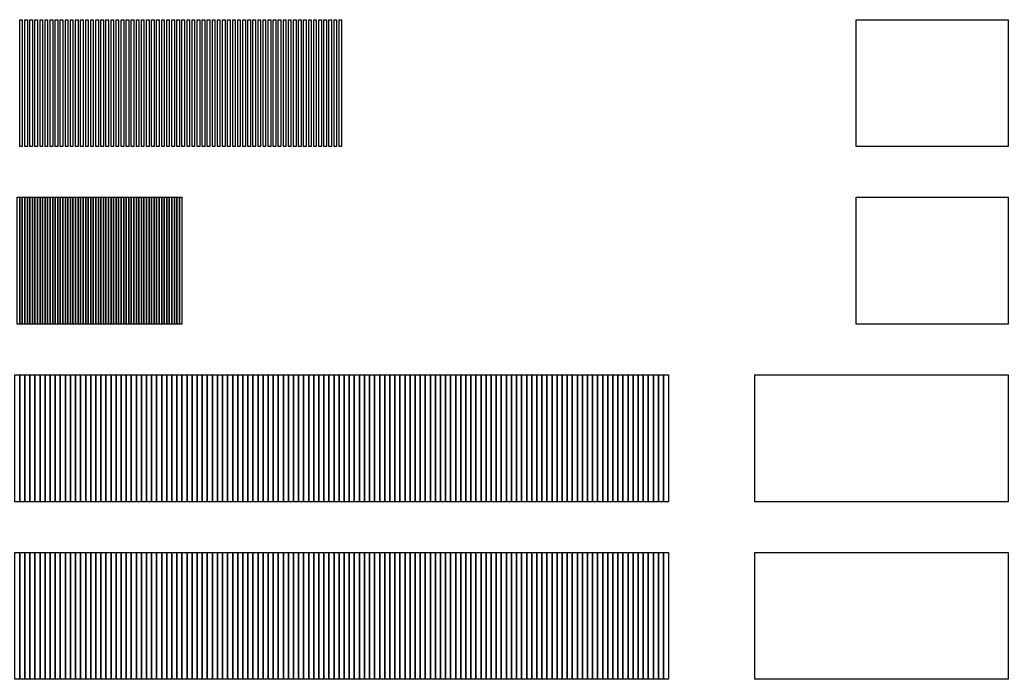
# Model space of a CAD drawing. Extents: x 0 to 780, y -350 to 670.
# Drawn here: x 390 to 780, y 120 to 380 of the extents above; entities that cross this region are included whole.
import ezdxf

# ---------------------------------------------------------------- set-up
doc = ezdxf.new("R2010")
doc.units = 0
for name, color, linetype in [('layer000', 1, 'CONTINUOUS'), ('layer001', 2, 'CONTINUOUS'), ('layer002', 3, 'CONTINUOUS'), ('layer003', 4, 'CONTINUOUS'), ('layer004', 5, 'CONTINUOUS'), ('layer005', 6, 'CONTINUOUS'), ('layer006', 7, 'CONTINUOUS'), ('layer007', 8, 'CONTINUOUS'), ('layer008', 9, 'CONTINUOUS'), ('layer009', 10, 'CONTINUOUS'), ('layer010', 11, 'CONTINUOUS'), ('layer011', 12, 'CONTINUOUS'), ('layer012', 13, 'CONTINUOUS'), ('layer013', 14, 'CONTINUOUS'), ('layer014', 15, 'CONTINUOUS'), ('layer015', 16, 'CONTINUOUS'), ('layer016', 17, 'CONTINUOUS'), ('layer017', 18, 'CONTINUOUS'), ('layer018', 19, 'CONTINUOUS'), ('layer019', 20, 'CONTINUOUS'), ('layer020', 21, 'CONTINUOUS'), ('layer021', 22, 'CONTINUOUS'), ('layer022', 23, 'CONTINUOUS'), ('layer023', 24, 'CONTINUOUS'), ('layer024', 25, 'CONTINUOUS'), ('layer025', 26, 'CONTINUOUS'), ('layer026', 27, 'CONTINUOUS'), ('layer027', 28, 'CONTINUOUS'), ('layer028', 29, 'CONTINUOUS'), ('layer029', 30, 'CONTINUOUS'), ('layer030', 31, 'CONTINUOUS'), ('layer031', 32, 'CONTINUOUS'), ('layer032', 33, 'CONTINUOUS'), ('layer033', 34, 'CONTINUOUS'), ('layer034', 35, 'CONTINUOUS'), ('layer035', 36, 'CONTINUOUS'), ('layer036', 37, 'CONTINUOUS'), ('layer037', 38, 'CONTINUOUS'), ('layer038', 39, 'CONTINUOUS'), ('layer039', 40, 'CONTINUOUS'), ('layer040', 41, 'CONTINUOUS'), ('layer041', 42, 'CONTINUOUS'), ('layer042', 43, 'CONTINUOUS'), ('layer043', 44, 'CONTINUOUS'), ('layer044', 45, 'CONTINUOUS'), ('layer045', 46, 'CONTINUOUS'), ('layer046', 47, 'CONTINUOUS'), ('layer047', 48, 'CONTINUOUS'), ('layer048', 49, 'CONTINUOUS'), ('layer049', 50, 'CONTINUOUS'), ('layer050', 51, 'CONTINUOUS'), ('layer051', 52, 'CONTINUOUS'), ('layer052', 53, 'CONTINUOUS'), ('layer053', 54, 'CONTINUOUS'), ('layer054', 55, 'CONTINUOUS'), ('layer055', 56, 'CONTINUOUS'), ('layer056', 57, 'CONTINUOUS'), ('layer057', 58, 'CONTINUOUS'), ('layer058', 59, 'CONTINUOUS'), ('layer059', 60, 'CONTINUOUS'), ('layer060', 61, 'CONTINUOUS'), ('layer061', 62, 'CONTINUOUS'), ('layer062', 63, 'CONTINUOUS'), ('layer063', 64, 'CONTINUOUS'), ('layer064', 65, 'CONTINUOUS'), ('layer065', 66, 'CONTINUOUS'), ('layer066', 67, 'CONTINUOUS'), ('layer067', 68, 'CONTINUOUS'), ('layer068', 69, 'CONTINUOUS'), ('layer069', 70, 'CONTINUOUS'), ('layer070', 71, 'CONTINUOUS'), ('layer071', 72, 'CONTINUOUS'), ('layer072', 73, 'CONTINUOUS'), ('layer073', 74, 'CONTINUOUS'), ('layer074', 75, 'CONTINUOUS'), ('layer075', 76, 'CONTINUOUS'), ('layer076', 77, 'CONTINUOUS'), ('layer077', 78, 'CONTINUOUS'), ('layer078', 79, 'CONTINUOUS'), ('layer079', 80, 'CONTINUOUS'), ('layer080', 81, 'CONTINUOUS'), ('layer081', 82, 'CONTINUOUS'), ('layer082', 83, 'CONTINUOUS'), ('layer083', 84, 'CONTINUOUS'), ('layer084', 85, 'CONTINUOUS'), ('layer085', 86, 'CONTINUOUS'), ('layer086', 87, 'CONTINUOUS'), ('layer087', 88, 'CONTINUOUS'), ('layer088', 89, 'CONTINUOUS'), ('layer089', 90, 'CONTINUOUS'), ('layer090', 91, 'CONTINUOUS'), ('layer091', 92, 'CONTINUOUS'), ('layer092', 93, 'CONTINUOUS'), ('layer093', 94, 'CONTINUOUS'), ('layer094', 95, 'CONTINUOUS'), ('layer095', 96, 'CONTINUOUS'), ('layer096', 97, 'CONTINUOUS'), ('layer097', 98, 'CONTINUOUS'), ('layer098', 99, 'CONTINUOUS'), ('layer099', 100, 'CONTINUOUS'), ('layer100', 101, 'CONTINUOUS'), ('layer101', 102, 'CONTINUOUS'), ('layer102', 103, 'CONTINUOUS'), ('layer103', 104, 'CONTINUOUS'), ('layer104', 105, 'CONTINUOUS'), ('layer105', 106, 'CONTINUOUS'), ('layer106', 107, 'CONTINUOUS'), ('layer107', 108, 'CONTINUOUS'), ('layer108', 109, 'CONTINUOUS'), ('layer109', 110, 'CONTINUOUS'), ('layer110', 111, 'CONTINUOUS'), ('layer111', 112, 'CONTINUOUS'), ('layer112', 113, 'CONTINUOUS'), ('layer113', 114, 'CONTINUOUS'), ('layer114', 115, 'CONTINUOUS'), ('layer115', 116, 'CONTINUOUS'), ('layer116', 117, 'CONTINUOUS'), ('layer117', 118, 'CONTINUOUS'), ('layer118', 119, 'CONTINUOUS'), ('layer119', 120, 'CONTINUOUS'), ('layer120', 121, 'CONTINUOUS'), ('layer121', 122, 'CONTINUOUS'), ('layer122', 123, 'CONTINUOUS'), ('layer123', 124, 'CONTINUOUS'), ('layer124', 125, 'CONTINUOUS'), ('layer125', 126, 'CONTINUOUS'), ('layer126', 127, 'CONTINUOUS'), ('layer127', 128, 'CONTINUOUS')]:
    doc.layers.add(name, color=color, linetype=linetype)

# ---------------------------------------------------------------- blocks, each defined once
blk = doc.blocks.new('gs_triangle]')
at = {"layer": 'layer000'}
for points in [[(388, 190), (388, 240), (390, 240), (390, 190)], [(390, 190), (390, 240), (392, 240), (392, 190)], [(644, 120), (644, 170), (646, 170), (646, 120)]]:
    blk.add_lwpolyline(points, close=True, dxfattribs=at)
at = {"layer": 'layer001'}
for points in [[(392, 190), (392, 240), (394, 240), (394, 190)], [(642, 120), (642, 170), (644, 170), (644, 120)]]:
    blk.add_lwpolyline(points, close=True, dxfattribs=at)
at = {"layer": 'layer002'}
for points in [[(394, 190), (394, 240), (396, 240), (396, 190)], [(640, 120), (640, 170), (642, 170), (642, 120)]]:
    blk.add_lwpolyline(points, close=True, dxfattribs=at)
at = {"layer": 'layer003'}
for points in [[(396, 190), (396, 240), (398, 240), (398, 190)], [(638, 120), (638, 170), (640, 170), (640, 120)]]:
    blk.add_lwpolyline(points, close=True, dxfattribs=at)
at = {"layer": 'layer004'}
for points in [[(398, 190), (398, 240), (400, 240), (400, 190)], [(636, 120), (636, 170), (638, 170), (638, 120)]]:
    blk.add_lwpolyline(points, close=True, dxfattribs=at)
at = {"layer": 'layer005'}
for points in [[(400, 190), (400, 240), (402, 240), (402, 190)], [(634, 120), (634, 170), (636, 170), (636, 120)]]:
    blk.add_lwpolyline(points, close=True, dxfattribs=at)
at = {"layer": 'layer006'}
for points in [[(402, 190), (402, 240), (404, 240), (404, 190)], [(632, 120), (632, 170), (634, 170), (634, 120)]]:
    blk.add_lwpolyline(points, close=True, dxfattribs=at)
at = {"layer": 'layer007'}
for points in [[(404, 190), (404, 240), (406, 240), (406, 190)], [(630, 120), (630, 170), (632, 170), (632, 120)]]:
    blk.add_lwpolyline(points, close=True, dxfattribs=at)
at = {"layer": 'layer008'}
for points in [[(406, 190), (406, 240), (408, 240), (408, 190)], [(628, 120), (628, 170), (630, 170), (630, 120)]]:
    blk.add_lwpolyline(points, close=True, dxfattribs=at)
at = {"layer": 'layer009'}
for points in [[(408, 190), (408, 240), (410, 240), (410, 190)], [(626, 120), (626, 170), (628, 170), (628, 120)]]:
    blk.add_lwpolyline(points, close=True, dxfattribs=at)
at = {"layer": 'layer010'}
for points in [[(410, 190), (410, 240), (412, 240), (412, 190)], [(624, 120), (624, 170), (626, 170), (626, 120)]]:
    blk.add_lwpolyline(points, close=True, dxfattribs=at)
at = {"layer": 'layer011'}
for points in [[(412, 190), (412, 240), (414, 240), (414, 190)], [(622, 120), (622, 170), (624, 170), (624, 120)]]:
    blk.add_lwpolyline(points, close=True, dxfattribs=at)
at = {"layer": 'layer012'}
for points in [[(414, 190), (414, 240), (416, 240), (416, 190)], [(620, 120), (620, 170), (622, 170), (622, 120)]]:
    blk.add_lwpolyline(points, close=True, dxfattribs=at)
at = {"layer": 'layer013'}
for points in [[(416, 190), (416, 240), (418, 240), (418, 190)], [(618, 120), (618, 170), (620, 170), (620, 120)]]:
    blk.add_lwpolyline(points, close=True, dxfattribs=at)
at = {"layer": 'layer014'}
for points in [[(418, 190), (418, 240), (420, 240), (420, 190)], [(616, 120), (616, 170), (618, 170), (618, 120)]]:
    blk.add_lwpolyline(points, close=True, dxfattribs=at)
at = {"layer": 'layer015'}
for points in [[(420, 190), (420, 240), (422, 240), (422, 190)], [(614, 120), (614, 170), (616, 170), (616, 120)]]:
    blk.add_lwpolyline(points, close=True, dxfattribs=at)
at = {"layer": 'layer016'}
for points in [[(422, 190), (422, 240), (424, 240), (424, 190)], [(612, 120), (612, 170), (614, 170), (614, 120)]]:
    blk.add_lwpolyline(points, close=True, dxfattribs=at)
at = {"layer": 'layer017'}
for points in [[(424, 190), (424, 240), (426, 240), (426, 190)], [(610, 120), (610, 170), (612, 170), (612, 120)]]:
    blk.add_lwpolyline(points, close=True, dxfattribs=at)
at = {"layer": 'layer018'}
for points in [[(426, 190), (426, 240), (428, 240), (428, 190)], [(608, 120), (608, 170), (610, 170), (610, 120)]]:
    blk.add_lwpolyline(points, close=True, dxfattribs=at)
at = {"layer": 'layer019'}
for points in [[(428, 190), (428, 240), (430, 240), (430, 190)], [(606, 120), (606, 170), (608, 170), (608, 120)]]:
    blk.add_lwpolyline(points, close=True, dxfattribs=at)
at = {"layer": 'layer020'}
for points in [[(430, 190), (430, 240), (432, 240), (432, 190)], [(604, 120), (604, 170), (606, 170), (606, 120)]]:
    blk.add_lwpolyline(points, close=True, dxfattribs=at)
at = {"layer": 'layer021'}
for points in [[(432, 190), (432, 240), (434, 240), (434, 190)], [(602, 120), (602, 170), (604, 170), (604, 120)]]:
    blk.add_lwpolyline(points, close=True, dxfattribs=at)
at = {"layer": 'layer022'}
for points in [[(434, 190), (434, 240), (436, 240), (436, 190)], [(600, 120), (600, 170), (602, 170), (602, 120)]]:
    blk.add_lwpolyline(points, close=True, dxfattribs=at)
at = {"layer": 'layer023'}
for points in [[(436, 190), (436, 240), (438, 240), (438, 190)], [(598, 120), (598, 170), (600, 170), (600, 120)]]:
    blk.add_lwpolyline(points, close=True, dxfattribs=at)
at = {"layer": 'layer024'}
for points in [[(438, 190), (438, 240), (440, 240), (440, 190)], [(596, 120), (596, 170), (598, 170), (598, 120)]]:
    blk.add_lwpolyline(points, close=True, dxfattribs=at)
at = {"layer": 'layer025'}
for points in [[(440, 190), (440, 240), (442, 240), (442, 190)], [(594, 120), (594, 170), (596, 170), (596, 120)]]:
    blk.add_lwpolyline(points, close=True, dxfattribs=at)
at = {"layer": 'layer026'}
for points in [[(442, 190), (442, 240), (444, 240), (444, 190)], [(592, 120), (592, 170), (594, 170), (594, 120)]]:
    blk.add_lwpolyline(points, close=True, dxfattribs=at)
at = {"layer": 'layer027'}
for points in [[(444, 190), (444, 240), (446, 240), (446, 190)], [(590, 120), (590, 170), (592, 170), (592, 120)]]:
    blk.add_lwpolyline(points, close=True, dxfattribs=at)
at = {"layer": 'layer028'}
for points in [[(446, 190), (446, 240), (448, 240), (448, 190)], [(588, 120), (588, 170), (590, 170), (590, 120)]]:
    blk.add_lwpolyline(points, close=True, dxfattribs=at)
at = {"layer": 'layer029'}
for points in [[(448, 190), (448, 240), (450, 240), (450, 190)], [(586, 120), (586, 170), (588, 170), (588, 120)]]:
    blk.add_lwpolyline(points, close=True, dxfattribs=at)
at = {"layer": 'layer030'}
for points in [[(450, 190), (450, 240), (452, 240), (452, 190)], [(584, 120), (584, 170), (586, 170), (586, 120)]]:
    blk.add_lwpolyline(points, close=True, dxfattribs=at)
at = {"layer": 'layer031'}
for points in [[(452, 190), (452, 240), (454, 240), (454, 190)], [(582, 120), (582, 170), (584, 170), (584, 120)]]:
    blk.add_lwpolyline(points, close=True, dxfattribs=at)
at = {"layer": 'layer032'}
for points in [[(454, 190), (454, 240), (456, 240), (456, 190)], [(580, 120), (580, 170), (582, 170), (582, 120)]]:
    blk.add_lwpolyline(points, close=True, dxfattribs=at)
at = {"layer": 'layer033'}
for points in [[(456, 190), (456, 240), (458, 240), (458, 190)], [(578, 120), (578, 170), (580, 170), (580, 120)]]:
    blk.add_lwpolyline(points, close=True, dxfattribs=at)
at = {"layer": 'layer034'}
for points in [[(458, 190), (458, 240), (460, 240), (460, 190)], [(576, 120), (576, 170), (578, 170), (578, 120)]]:
    blk.add_lwpolyline(points, close=True, dxfattribs=at)
at = {"layer": 'layer035'}
for points in [[(460, 190), (460, 240), (462, 240), (462, 190)], [(574, 120), (574, 170), (576, 170), (576, 120)]]:
    blk.add_lwpolyline(points, close=True, dxfattribs=at)
at = {"layer": 'layer036'}
for points in [[(462, 190), (462, 240), (464, 240), (464, 190)], [(572, 120), (572, 170), (574, 170), (574, 120)]]:
    blk.add_lwpolyline(points, close=True, dxfattribs=at)
at = {"layer": 'layer037'}
for points in [[(464, 190), (464, 240), (466, 240), (466, 190)], [(570, 120), (570, 170), (572, 170), (572, 120)]]:
    blk.add_lwpolyline(points, close=True, dxfattribs=at)
at = {"layer": 'layer038'}
for points in [[(466, 190), (466, 240), (468, 240), (468, 190)], [(568, 120), (568, 170), (570, 170), (570, 120)]]:
    blk.add_lwpolyline(points, close=True, dxfattribs=at)
at = {"layer": 'layer039'}
for points in [[(468, 190), (468, 240), (470, 240), (470, 190)], [(566, 120), (566, 170), (568, 170), (568, 120)]]:
    blk.add_lwpolyline(points, close=True, dxfattribs=at)
at = {"layer": 'layer040'}
for points in [[(470, 190), (470, 240), (472, 240), (472, 190)], [(564, 120), (564, 170), (566, 170), (566, 120)]]:
    blk.add_lwpolyline(points, close=True, dxfattribs=at)
at = {"layer": 'layer041'}
for points in [[(472, 190), (472, 240), (474, 240), (474, 190)], [(562, 120), (562, 170), (564, 170), (564, 120)]]:
    blk.add_lwpolyline(points, close=True, dxfattribs=at)
at = {"layer": 'layer042'}
for points in [[(474, 190), (474, 240), (476, 240), (476, 190)], [(560, 120), (560, 170), (562, 170), (562, 120)]]:
    blk.add_lwpolyline(points, close=True, dxfattribs=at)
at = {"layer": 'layer043'}
for points in [[(476, 190), (476, 240), (478, 240), (478, 190)], [(558, 120), (558, 170), (560, 170), (560, 120)]]:
    blk.add_lwpolyline(points, close=True, dxfattribs=at)
at = {"layer": 'layer044'}
for points in [[(478, 190), (478, 240), (480, 240), (480, 190)], [(556, 120), (556, 170), (558, 170), (558, 120)]]:
    blk.add_lwpolyline(points, close=True, dxfattribs=at)
at = {"layer": 'layer045'}
for points in [[(480, 190), (480, 240), (482, 240), (482, 190)], [(554, 120), (554, 170), (556, 170), (556, 120)]]:
    blk.add_lwpolyline(points, close=True, dxfattribs=at)
at = {"layer": 'layer046'}
for points in [[(482, 190), (482, 240), (484, 240), (484, 190)], [(552, 120), (552, 170), (554, 170), (554, 120)]]:
    blk.add_lwpolyline(points, close=True, dxfattribs=at)
at = {"layer": 'layer047'}
for points in [[(484, 190), (484, 240), (486, 240), (486, 190)], [(550, 120), (550, 170), (552, 170), (552, 120)]]:
    blk.add_lwpolyline(points, close=True, dxfattribs=at)
at = {"layer": 'layer048'}
for points in [[(486, 190), (486, 240), (488, 240), (488, 190)], [(548, 120), (548, 170), (550, 170), (550, 120)]]:
    blk.add_lwpolyline(points, close=True, dxfattribs=at)
at = {"layer": 'layer049'}
for points in [[(488, 190), (488, 240), (490, 240), (490, 190)], [(546, 120), (546, 170), (548, 170), (548, 120)]]:
    blk.add_lwpolyline(points, close=True, dxfattribs=at)
at = {"layer": 'layer050'}
for points in [[(490, 190), (490, 240), (492, 240), (492, 190)], [(544, 120), (544, 170), (546, 170), (546, 120)]]:
    blk.add_lwpolyline(points, close=True, dxfattribs=at)
at = {"layer": 'layer051'}
for points in [[(492, 190), (492, 240), (494, 240), (494, 190)], [(542, 120), (542, 170), (544, 170), (544, 120)]]:
    blk.add_lwpolyline(points, close=True, dxfattribs=at)
at = {"layer": 'layer052'}
for points in [[(494, 190), (494, 240), (496, 240), (496, 190)], [(540, 120), (540, 170), (542, 170), (542, 120)]]:
    blk.add_lwpolyline(points, close=True, dxfattribs=at)
at = {"layer": 'layer053'}
for points in [[(496, 190), (496, 240), (498, 240), (498, 190)], [(538, 120), (538, 170), (540, 170), (540, 120)]]:
    blk.add_lwpolyline(points, close=True, dxfattribs=at)
at = {"layer": 'layer054'}
for points in [[(498, 190), (498, 240), (500, 240), (500, 190)], [(536, 120), (536, 170), (538, 170), (538, 120)]]:
    blk.add_lwpolyline(points, close=True, dxfattribs=at)
at = {"layer": 'layer055'}
for points in [[(500, 190), (500, 240), (502, 240), (502, 190)], [(534, 120), (534, 170), (536, 170), (536, 120)]]:
    blk.add_lwpolyline(points, close=True, dxfattribs=at)
at = {"layer": 'layer056'}
for points in [[(502, 190), (502, 240), (504, 240), (504, 190)], [(532, 120), (532, 170), (534, 170), (534, 120)]]:
    blk.add_lwpolyline(points, close=True, dxfattribs=at)
at = {"layer": 'layer057'}
for points in [[(504, 190), (504, 240), (506, 240), (506, 190)], [(530, 120), (530, 170), (532, 170), (532, 120)]]:
    blk.add_lwpolyline(points, close=True, dxfattribs=at)
at = {"layer": 'layer058'}
for points in [[(506, 190), (506, 240), (508, 240), (508, 190)], [(528, 120), (528, 170), (530, 170), (530, 120)]]:
    blk.add_lwpolyline(points, close=True, dxfattribs=at)
at = {"layer": 'layer059'}
for points in [[(508, 190), (508, 240), (510, 240), (510, 190)], [(526, 120), (526, 170), (528, 170), (528, 120)]]:
    blk.add_lwpolyline(points, close=True, dxfattribs=at)
at = {"layer": 'layer060'}
for points in [[(510, 190), (510, 240), (512, 240), (512, 190)], [(524, 120), (524, 170), (526, 170), (526, 120)]]:
    blk.add_lwpolyline(points, close=True, dxfattribs=at)
at = {"layer": 'layer061'}
for points in [[(512, 190), (512, 240), (514, 240), (514, 190)], [(522, 120), (522, 170), (524, 170), (524, 120)]]:
    blk.add_lwpolyline(points, close=True, dxfattribs=at)
at = {"layer": 'layer062'}
for points in [[(514, 190), (514, 240), (516, 240), (516, 190)], [(520, 120), (520, 170), (522, 170), (522, 120)]]:
    blk.add_lwpolyline(points, close=True, dxfattribs=at)
at = {"layer": 'layer063'}
for points in [[(516, 190), (516, 240), (518, 240), (518, 190)], [(518, 120), (518, 170), (520, 170), (520, 120)]]:
    blk.add_lwpolyline(points, close=True, dxfattribs=at)
at = {"layer": 'layer064'}
for points in [[(518, 190), (518, 240), (520, 240), (520, 190)], [(516, 120), (516, 170), (518, 170), (518, 120)]]:
    blk.add_lwpolyline(points, close=True, dxfattribs=at)
at = {"layer": 'layer065'}
for points in [[(520, 190), (520, 240), (522, 240), (522, 190)], [(514, 120), (514, 170), (516, 170), (516, 120)]]:
    blk.add_lwpolyline(points, close=True, dxfattribs=at)
at = {"layer": 'layer066'}
for points in [[(522, 190), (522, 240), (524, 240), (524, 190)], [(512, 120), (512, 170), (514, 170), (514, 120)]]:
    blk.add_lwpolyline(points, close=True, dxfattribs=at)
at = {"layer": 'layer067'}
for points in [[(524, 190), (524, 240), (526, 240), (526, 190)], [(510, 120), (510, 170), (512, 170), (512, 120)]]:
    blk.add_lwpolyline(points, close=True, dxfattribs=at)
at = {"layer": 'layer068'}
for points in [[(526, 190), (526, 240), (528, 240), (528, 190)], [(508, 120), (508, 170), (510, 170), (510, 120)]]:
    blk.add_lwpolyline(points, close=True, dxfattribs=at)
at = {"layer": 'layer069'}
for points in [[(528, 190), (528, 240), (530, 240), (530, 190)], [(506, 120), (506, 170), (508, 170), (508, 120)]]:
    blk.add_lwpolyline(points, close=True, dxfattribs=at)
at = {"layer": 'layer070'}
for points in [[(530, 190), (530, 240), (532, 240), (532, 190)], [(504, 120), (504, 170), (506, 170), (506, 120)]]:
    blk.add_lwpolyline(points, close=True, dxfattribs=at)
at = {"layer": 'layer071'}
for points in [[(532, 190), (532, 240), (534, 240), (534, 190)], [(502, 120), (502, 170), (504, 170), (504, 120)]]:
    blk.add_lwpolyline(points, close=True, dxfattribs=at)
at = {"layer": 'layer072'}
for points in [[(534, 190), (534, 240), (536, 240), (536, 190)], [(500, 120), (500, 170), (502, 170), (502, 120)]]:
    blk.add_lwpolyline(points, close=True, dxfattribs=at)
at = {"layer": 'layer073'}
for points in [[(536, 190), (536, 240), (538, 240), (538, 190)], [(498, 120), (498, 170), (500, 170), (500, 120)]]:
    blk.add_lwpolyline(points, close=True, dxfattribs=at)
at = {"layer": 'layer074'}
for points in [[(538, 190), (538, 240), (540, 240), (540, 190)], [(496, 120), (496, 170), (498, 170), (498, 120)]]:
    blk.add_lwpolyline(points, close=True, dxfattribs=at)
at = {"layer": 'layer075'}
for points in [[(540, 190), (540, 240), (542, 240), (542, 190)], [(494, 120), (494, 170), (496, 170), (496, 120)]]:
    blk.add_lwpolyline(points, close=True, dxfattribs=at)
at = {"layer": 'layer076'}
for points in [[(542, 190), (542, 240), (544, 240), (544, 190)], [(492, 120), (492, 170), (494, 170), (494, 120)]]:
    blk.add_lwpolyline(points, close=True, dxfattribs=at)
at = {"layer": 'layer077'}
for points in [[(544, 190), (544, 240), (546, 240), (546, 190)], [(490, 120), (490, 170), (492, 170), (492, 120)]]:
    blk.add_lwpolyline(points, close=True, dxfattribs=at)
at = {"layer": 'layer078'}
for points in [[(546, 190), (546, 240), (548, 240), (548, 190)], [(488, 120), (488, 170), (490, 170), (490, 120)]]:
    blk.add_lwpolyline(points, close=True, dxfattribs=at)
at = {"layer": 'layer079'}
for points in [[(548, 190), (548, 240), (550, 240), (550, 190)], [(486, 120), (486, 170), (488, 170), (488, 120)]]:
    blk.add_lwpolyline(points, close=True, dxfattribs=at)
at = {"layer": 'layer080'}
for points in [[(550, 190), (550, 240), (552, 240), (552, 190)], [(484, 120), (484, 170), (486, 170), (486, 120)]]:
    blk.add_lwpolyline(points, close=True, dxfattribs=at)
at = {"layer": 'layer081'}
for points in [[(552, 190), (552, 240), (554, 240), (554, 190)], [(482, 120), (482, 170), (484, 170), (484, 120)]]:
    blk.add_lwpolyline(points, close=True, dxfattribs=at)
at = {"layer": 'layer082'}
for points in [[(554, 190), (554, 240), (556, 240), (556, 190)], [(480, 120), (480, 170), (482, 170), (482, 120)]]:
    blk.add_lwpolyline(points, close=True, dxfattribs=at)
at = {"layer": 'layer083'}
for points in [[(556, 190), (556, 240), (558, 240), (558, 190)], [(478, 120), (478, 170), (480, 170), (480, 120)]]:
    blk.add_lwpolyline(points, close=True, dxfattribs=at)
at = {"layer": 'layer084'}
for points in [[(558, 190), (558, 240), (560, 240), (560, 190)], [(476, 120), (476, 170), (478, 170), (478, 120)]]:
    blk.add_lwpolyline(points, close=True, dxfattribs=at)
at = {"layer": 'layer085'}
for points in [[(560, 190), (560, 240), (562, 240), (562, 190)], [(474, 120), (474, 170), (476, 170), (476, 120)]]:
    blk.add_lwpolyline(points, close=True, dxfattribs=at)
at = {"layer": 'layer086'}
for points in [[(562, 190), (562, 240), (564, 240), (564, 190)], [(472, 120), (472, 170), (474, 170), (474, 120)]]:
    blk.add_lwpolyline(points, close=True, dxfattribs=at)
at = {"layer": 'layer087'}
for points in [[(564, 190), (564, 240), (566, 240), (566, 190)], [(470, 120), (470, 170), (472, 170), (472, 120)]]:
    blk.add_lwpolyline(points, close=True, dxfattribs=at)
at = {"layer": 'layer088'}
for points in [[(566, 190), (566, 240), (568, 240), (568, 190)], [(468, 120), (468, 170), (470, 170), (470, 120)]]:
    blk.add_lwpolyline(points, close=True, dxfattribs=at)
at = {"layer": 'layer089'}
for points in [[(568, 190), (568, 240), (570, 240), (570, 190)], [(466, 120), (466, 170), (468, 170), (468, 120)]]:
    blk.add_lwpolyline(points, close=True, dxfattribs=at)
at = {"layer": 'layer090'}
for points in [[(570, 190), (570, 240), (572, 240), (572, 190)], [(464, 120), (464, 170), (466, 170), (466, 120)]]:
    blk.add_lwpolyline(points, close=True, dxfattribs=at)
at = {"layer": 'layer091'}
for points in [[(572, 190), (572, 240), (574, 240), (574, 190)], [(462, 120), (462, 170), (464, 170), (464, 120)]]:
    blk.add_lwpolyline(points, close=True, dxfattribs=at)
at = {"layer": 'layer092'}
for points in [[(574, 190), (574, 240), (576, 240), (576, 190)], [(460, 120), (460, 170), (462, 170), (462, 120)]]:
    blk.add_lwpolyline(points, close=True, dxfattribs=at)
at = {"layer": 'layer093'}
for points in [[(576, 190), (576, 240), (578, 240), (578, 190)], [(458, 120), (458, 170), (460, 170), (460, 120)]]:
    blk.add_lwpolyline(points, close=True, dxfattribs=at)
at = {"layer": 'layer094'}
for points in [[(578, 190), (578, 240), (580, 240), (580, 190)], [(456, 120), (456, 170), (458, 170), (458, 120)]]:
    blk.add_lwpolyline(points, close=True, dxfattribs=at)
at = {"layer": 'layer095'}
for points in [[(580, 190), (580, 240), (582, 240), (582, 190)], [(454, 120), (454, 170), (456, 170), (456, 120)]]:
    blk.add_lwpolyline(points, close=True, dxfattribs=at)
at = {"layer": 'layer096'}
for points in [[(582, 190), (582, 240), (584, 240), (584, 190)], [(452, 120), (452, 170), (454, 170), (454, 120)]]:
    blk.add_lwpolyline(points, close=True, dxfattribs=at)
at = {"layer": 'layer097'}
for points in [[(584, 190), (584, 240), (586, 240), (586, 190)], [(450, 120), (450, 170), (452, 170), (452, 120)]]:
    blk.add_lwpolyline(points, close=True, dxfattribs=at)
at = {"layer": 'layer098'}
for points in [[(586, 190), (586, 240), (588, 240), (588, 190)], [(448, 120), (448, 170), (450, 170), (450, 120)]]:
    blk.add_lwpolyline(points, close=True, dxfattribs=at)
at = {"layer": 'layer099'}
for points in [[(588, 190), (588, 240), (590, 240), (590, 190)], [(446, 120), (446, 170), (448, 170), (448, 120)]]:
    blk.add_lwpolyline(points, close=True, dxfattribs=at)
at = {"layer": 'layer100'}
for points in [[(590, 190), (590, 240), (592, 240), (592, 190)], [(444, 120), (444, 170), (446, 170), (446, 120)]]:
    blk.add_lwpolyline(points, close=True, dxfattribs=at)
at = {"layer": 'layer101'}
for points in [[(592, 190), (592, 240), (594, 240), (594, 190)], [(442, 120), (442, 170), (444, 170), (444, 120)]]:
    blk.add_lwpolyline(points, close=True, dxfattribs=at)
at = {"layer": 'layer102'}
for points in [[(594, 190), (594, 240), (596, 240), (596, 190)], [(440, 120), (440, 170), (442, 170), (442, 120)]]:
    blk.add_lwpolyline(points, close=True, dxfattribs=at)
at = {"layer": 'layer103'}
for points in [[(596, 190), (596, 240), (598, 240), (598, 190)], [(438, 120), (438, 170), (440, 170), (440, 120)]]:
    blk.add_lwpolyline(points, close=True, dxfattribs=at)
at = {"layer": 'layer104'}
for points in [[(598, 190), (598, 240), (600, 240), (600, 190)], [(436, 120), (436, 170), (438, 170), (438, 120)]]:
    blk.add_lwpolyline(points, close=True, dxfattribs=at)
at = {"layer": 'layer105'}
for points in [[(600, 190), (600, 240), (602, 240), (602, 190)], [(434, 120), (434, 170), (436, 170), (436, 120)]]:
    blk.add_lwpolyline(points, close=True, dxfattribs=at)
at = {"layer": 'layer106'}
for points in [[(602, 190), (602, 240), (604, 240), (604, 190)], [(432, 120), (432, 170), (434, 170), (434, 120)]]:
    blk.add_lwpolyline(points, close=True, dxfattribs=at)
at = {"layer": 'layer107'}
for points in [[(604, 190), (604, 240), (606, 240), (606, 190)], [(430, 120), (430, 170), (432, 170), (432, 120)]]:
    blk.add_lwpolyline(points, close=True, dxfattribs=at)
at = {"layer": 'layer108'}
for points in [[(606, 190), (606, 240), (608, 240), (608, 190)], [(428, 120), (428, 170), (430, 170), (430, 120)]]:
    blk.add_lwpolyline(points, close=True, dxfattribs=at)
at = {"layer": 'layer109'}
for points in [[(608, 190), (608, 240), (610, 240), (610, 190)], [(426, 120), (426, 170), (428, 170), (428, 120)]]:
    blk.add_lwpolyline(points, close=True, dxfattribs=at)
at = {"layer": 'layer110'}
for points in [[(610, 190), (610, 240), (612, 240), (612, 190)], [(424, 120), (424, 170), (426, 170), (426, 120)]]:
    blk.add_lwpolyline(points, close=True, dxfattribs=at)
at = {"layer": 'layer111'}
for points in [[(612, 190), (612, 240), (614, 240), (614, 190)], [(422, 120), (422, 170), (424, 170), (424, 120)]]:
    blk.add_lwpolyline(points, close=True, dxfattribs=at)
at = {"layer": 'layer112'}
for points in [[(614, 190), (614, 240), (616, 240), (616, 190)], [(420, 120), (420, 170), (422, 170), (422, 120)]]:
    blk.add_lwpolyline(points, close=True, dxfattribs=at)
at = {"layer": 'layer113'}
for points in [[(616, 190), (616, 240), (618, 240), (618, 190)], [(418, 120), (418, 170), (420, 170), (420, 120)]]:
    blk.add_lwpolyline(points, close=True, dxfattribs=at)
at = {"layer": 'layer114'}
for points in [[(618, 190), (618, 240), (620, 240), (620, 190)], [(416, 120), (416, 170), (418, 170), (418, 120)]]:
    blk.add_lwpolyline(points, close=True, dxfattribs=at)
at = {"layer": 'layer115'}
for points in [[(620, 190), (620, 240), (622, 240), (622, 190)], [(414, 120), (414, 170), (416, 170), (416, 120)]]:
    blk.add_lwpolyline(points, close=True, dxfattribs=at)
at = {"layer": 'layer116'}
for points in [[(622, 190), (622, 240), (624, 240), (624, 190)], [(412, 120), (412, 170), (414, 170), (414, 120)]]:
    blk.add_lwpolyline(points, close=True, dxfattribs=at)
at = {"layer": 'layer117'}
for points in [[(624, 190), (624, 240), (626, 240), (626, 190)], [(410, 120), (410, 170), (412, 170), (412, 120)]]:
    blk.add_lwpolyline(points, close=True, dxfattribs=at)
at = {"layer": 'layer118'}
for points in [[(626, 190), (626, 240), (628, 240), (628, 190)], [(408, 120), (408, 170), (410, 170), (410, 120)]]:
    blk.add_lwpolyline(points, close=True, dxfattribs=at)
at = {"layer": 'layer119'}
for points in [[(628, 190), (628, 240), (630, 240), (630, 190)], [(406, 120), (406, 170), (408, 170), (408, 120)]]:
    blk.add_lwpolyline(points, close=True, dxfattribs=at)
at = {"layer": 'layer120'}
for points in [[(630, 190), (630, 240), (632, 240), (632, 190)], [(404, 120), (404, 170), (406, 170), (406, 120)]]:
    blk.add_lwpolyline(points, close=True, dxfattribs=at)
at = {"layer": 'layer121'}
for points in [[(632, 190), (632, 240), (634, 240), (634, 190)], [(402, 120), (402, 170), (404, 170), (404, 120)]]:
    blk.add_lwpolyline(points, close=True, dxfattribs=at)
at = {"layer": 'layer122'}
for points in [[(634, 190), (634, 240), (636, 240), (636, 190)], [(400, 120), (400, 170), (402, 170), (402, 120)]]:
    blk.add_lwpolyline(points, close=True, dxfattribs=at)
at = {"layer": 'layer123'}
for points in [[(636, 190), (636, 240), (638, 240), (638, 190)], [(398, 120), (398, 170), (400, 170), (400, 120)]]:
    blk.add_lwpolyline(points, close=True, dxfattribs=at)
at = {"layer": 'layer124'}
for points in [[(638, 190), (638, 240), (640, 240), (640, 190)], [(396, 120), (396, 170), (398, 170), (398, 120)]]:
    blk.add_lwpolyline(points, close=True, dxfattribs=at)
at = {"layer": 'layer125'}
for points in [[(640, 190), (640, 240), (642, 240), (642, 190)], [(394, 120), (394, 170), (396, 170), (396, 120)]]:
    blk.add_lwpolyline(points, close=True, dxfattribs=at)
at = {"layer": 'layer126'}
for points in [[(642, 190), (642, 240), (644, 240), (644, 190)], [(392, 120), (392, 170), (394, 170), (394, 120)]]:
    blk.add_lwpolyline(points, close=True, dxfattribs=at)
at = {"layer": 'layer127'}
for points in [[(644, 190), (644, 240), (646, 240), (646, 190)], [(680, 190), (680, 240), (780, 240), (780, 190)], [(388, 120), (388, 170), (390, 170), (390, 120)], [(390, 120), (390, 170), (392, 170), (392, 120)], [(680, 120), (680, 170), (780, 170), (780, 120)]]:
    blk.add_lwpolyline(points, close=True, dxfattribs=at)
blk = doc.blocks.new('gs_ramps_1um')
at = {"layer": 'layer063'}
blk.add_lwpolyline([(389, 260), (389, 310), (390, 310), (390, 260)], close=True, dxfattribs=at)
at = {"layer": 'layer064'}
blk.add_lwpolyline([(390, 260), (390, 310), (391, 310), (391, 260)], close=True, dxfattribs=at)
at = {"layer": 'layer065'}
blk.add_lwpolyline([(391, 260), (391, 310), (392, 310), (392, 260)], close=True, dxfattribs=at)
at = {"layer": 'layer066'}
blk.add_lwpolyline([(392, 260), (392, 310), (393, 310), (393, 260)], close=True, dxfattribs=at)
at = {"layer": 'layer067'}
blk.add_lwpolyline([(393, 260), (393, 310), (394, 310), (394, 260)], close=True, dxfattribs=at)
at = {"layer": 'layer068'}
blk.add_lwpolyline([(394, 260), (394, 310), (395, 310), (395, 260)], close=True, dxfattribs=at)
at = {"layer": 'layer069'}
blk.add_lwpolyline([(395, 260), (395, 310), (396, 310), (396, 260)], close=True, dxfattribs=at)
at = {"layer": 'layer070'}
blk.add_lwpolyline([(396, 260), (396, 310), (397, 310), (397, 260)], close=True, dxfattribs=at)
at = {"layer": 'layer071'}
blk.add_lwpolyline([(397, 260), (397, 310), (398, 310), (398, 260)], close=True, dxfattribs=at)
at = {"layer": 'layer072'}
blk.add_lwpolyline([(398, 260), (398, 310), (399, 310), (399, 260)], close=True, dxfattribs=at)
at = {"layer": 'layer073'}
blk.add_lwpolyline([(399, 260), (399, 310), (400, 310), (400, 260)], close=True, dxfattribs=at)
at = {"layer": 'layer074'}
blk.add_lwpolyline([(400, 260), (400, 310), (401, 310), (401, 260)], close=True, dxfattribs=at)
at = {"layer": 'layer075'}
blk.add_lwpolyline([(401, 260), (401, 310), (402, 310), (402, 260)], close=True, dxfattribs=at)
at = {"layer": 'layer076'}
blk.add_lwpolyline([(402, 260), (402, 310), (403, 310), (403, 260)], close=True, dxfattribs=at)
at = {"layer": 'layer077'}
blk.add_lwpolyline([(403, 260), (403, 310), (404, 310), (404, 260)], close=True, dxfattribs=at)
at = {"layer": 'layer078'}
blk.add_lwpolyline([(404, 260), (404, 310), (405, 310), (405, 260)], close=True, dxfattribs=at)
at = {"layer": 'layer079'}
blk.add_lwpolyline([(405, 260), (405, 310), (406, 310), (406, 260)], close=True, dxfattribs=at)
at = {"layer": 'layer080'}
blk.add_lwpolyline([(406, 260), (406, 310), (407, 310), (407, 260)], close=True, dxfattribs=at)
at = {"layer": 'layer081'}
blk.add_lwpolyline([(407, 260), (407, 310), (408, 310), (408, 260)], close=True, dxfattribs=at)
at = {"layer": 'layer082'}
blk.add_lwpolyline([(408, 260), (408, 310), (409, 310), (409, 260)], close=True, dxfattribs=at)
at = {"layer": 'layer083'}
blk.add_lwpolyline([(409, 260), (409, 310), (410, 310), (410, 260)], close=True, dxfattribs=at)
at = {"layer": 'layer084'}
blk.add_lwpolyline([(410, 260), (410, 310), (411, 310), (411, 260)], close=True, dxfattribs=at)
at = {"layer": 'layer085'}
blk.add_lwpolyline([(411, 260), (411, 310), (412, 310), (412, 260)], close=True, dxfattribs=at)
at = {"layer": 'layer086'}
blk.add_lwpolyline([(412, 260), (412, 310), (413, 310), (413, 260)], close=True, dxfattribs=at)
at = {"layer": 'layer087'}
blk.add_lwpolyline([(413, 260), (413, 310), (414, 310), (414, 260)], close=True, dxfattribs=at)
at = {"layer": 'layer088'}
blk.add_lwpolyline([(414, 260), (414, 310), (415, 310), (415, 260)], close=True, dxfattribs=at)
at = {"layer": 'layer089'}
blk.add_lwpolyline([(415, 260), (415, 310), (416, 310), (416, 260)], close=True, dxfattribs=at)
at = {"layer": 'layer090'}
blk.add_lwpolyline([(416, 260), (416, 310), (417, 310), (417, 260)], close=True, dxfattribs=at)
at = {"layer": 'layer091'}
blk.add_lwpolyline([(417, 260), (417, 310), (418, 310), (418, 260)], close=True, dxfattribs=at)
at = {"layer": 'layer092'}
blk.add_lwpolyline([(418, 260), (418, 310), (419, 310), (419, 260)], close=True, dxfattribs=at)
at = {"layer": 'layer093'}
blk.add_lwpolyline([(419, 260), (419, 310), (420, 310), (420, 260)], close=True, dxfattribs=at)
at = {"layer": 'layer094'}
blk.add_lwpolyline([(420, 260), (420, 310), (421, 310), (421, 260)], close=True, dxfattribs=at)
at = {"layer": 'layer095'}
blk.add_lwpolyline([(421, 260), (421, 310), (422, 310), (422, 260)], close=True, dxfattribs=at)
at = {"layer": 'layer096'}
blk.add_lwpolyline([(422, 260), (422, 310), (423, 310), (423, 260)], close=True, dxfattribs=at)
at = {"layer": 'layer097'}
blk.add_lwpolyline([(423, 260), (423, 310), (424, 310), (424, 260)], close=True, dxfattribs=at)
at = {"layer": 'layer098'}
blk.add_lwpolyline([(424, 260), (424, 310), (425, 310), (425, 260)], close=True, dxfattribs=at)
at = {"layer": 'layer099'}
blk.add_lwpolyline([(425, 260), (425, 310), (426, 310), (426, 260)], close=True, dxfattribs=at)
at = {"layer": 'layer100'}
blk.add_lwpolyline([(426, 260), (426, 310), (427, 310), (427, 260)], close=True, dxfattribs=at)
at = {"layer": 'layer101'}
blk.add_lwpolyline([(427, 260), (427, 310), (428, 310), (428, 260)], close=True, dxfattribs=at)
at = {"layer": 'layer102'}
blk.add_lwpolyline([(428, 260), (428, 310), (429, 310), (429, 260)], close=True, dxfattribs=at)
at = {"layer": 'layer103'}
blk.add_lwpolyline([(429, 260), (429, 310), (430, 310), (430, 260)], close=True, dxfattribs=at)
at = {"layer": 'layer104'}
blk.add_lwpolyline([(430, 260), (430, 310), (431, 310), (431, 260)], close=True, dxfattribs=at)
at = {"layer": 'layer105'}
blk.add_lwpolyline([(431, 260), (431, 310), (432, 310), (432, 260)], close=True, dxfattribs=at)
at = {"layer": 'layer106'}
blk.add_lwpolyline([(432, 260), (432, 310), (433, 310), (433, 260)], close=True, dxfattribs=at)
at = {"layer": 'layer107'}
blk.add_lwpolyline([(433, 260), (433, 310), (434, 310), (434, 260)], close=True, dxfattribs=at)
at = {"layer": 'layer108'}
blk.add_lwpolyline([(434, 260), (434, 310), (435, 310), (435, 260)], close=True, dxfattribs=at)
at = {"layer": 'layer109'}
blk.add_lwpolyline([(435, 260), (435, 310), (436, 310), (436, 260)], close=True, dxfattribs=at)
at = {"layer": 'layer110'}
blk.add_lwpolyline([(436, 260), (436, 310), (437, 310), (437, 260)], close=True, dxfattribs=at)
at = {"layer": 'layer111'}
blk.add_lwpolyline([(437, 260), (437, 310), (438, 310), (438, 260)], close=True, dxfattribs=at)
at = {"layer": 'layer112'}
blk.add_lwpolyline([(438, 260), (438, 310), (439, 310), (439, 260)], close=True, dxfattribs=at)
at = {"layer": 'layer113'}
blk.add_lwpolyline([(439, 260), (439, 310), (440, 310), (440, 260)], close=True, dxfattribs=at)
at = {"layer": 'layer114'}
blk.add_lwpolyline([(440, 260), (440, 310), (441, 310), (441, 260)], close=True, dxfattribs=at)
at = {"layer": 'layer115'}
blk.add_lwpolyline([(441, 260), (441, 310), (442, 310), (442, 260)], close=True, dxfattribs=at)
at = {"layer": 'layer116'}
blk.add_lwpolyline([(442, 260), (442, 310), (443, 310), (443, 260)], close=True, dxfattribs=at)
at = {"layer": 'layer117'}
blk.add_lwpolyline([(443, 260), (443, 310), (444, 310), (444, 260)], close=True, dxfattribs=at)
at = {"layer": 'layer118'}
blk.add_lwpolyline([(444, 260), (444, 310), (445, 310), (445, 260)], close=True, dxfattribs=at)
at = {"layer": 'layer119'}
blk.add_lwpolyline([(445, 260), (445, 310), (446, 310), (446, 260)], close=True, dxfattribs=at)
at = {"layer": 'layer120'}
blk.add_lwpolyline([(446, 260), (446, 310), (447, 310), (447, 260)], close=True, dxfattribs=at)
at = {"layer": 'layer121'}
blk.add_lwpolyline([(447, 260), (447, 310), (448, 310), (448, 260)], close=True, dxfattribs=at)
at = {"layer": 'layer122'}
blk.add_lwpolyline([(448, 260), (448, 310), (449, 310), (449, 260)], close=True, dxfattribs=at)
at = {"layer": 'layer123'}
blk.add_lwpolyline([(449, 260), (449, 310), (450, 310), (450, 260)], close=True, dxfattribs=at)
at = {"layer": 'layer124'}
blk.add_lwpolyline([(450, 260), (450, 310), (451, 310), (451, 260)], close=True, dxfattribs=at)
at = {"layer": 'layer125'}
blk.add_lwpolyline([(451, 260), (451, 310), (452, 310), (452, 260)], close=True, dxfattribs=at)
at = {"layer": 'layer126'}
blk.add_lwpolyline([(452, 260), (452, 310), (453, 310), (453, 260)], close=True, dxfattribs=at)
at = {"layer": 'layer127'}
for points in [[(453, 260), (453, 310), (454, 310), (454, 260)], [(720, 260), (720, 310), (780, 310), (780, 260)]]:
    blk.add_lwpolyline(points, close=True, dxfattribs=at)
blk = doc.blocks.new('gs_ramps_1um_clear_1um')
at = {"layer": 'layer064'}
blk.add_lwpolyline([(390, 330), (390, 380), (391, 380), (391, 330)], close=True, dxfattribs=at)
at = {"layer": 'layer065'}
blk.add_lwpolyline([(392, 330), (392, 380), (393, 380), (393, 330)], close=True, dxfattribs=at)
at = {"layer": 'layer066'}
blk.add_lwpolyline([(394, 330), (394, 380), (395, 380), (395, 330)], close=True, dxfattribs=at)
at = {"layer": 'layer067'}
blk.add_lwpolyline([(396, 330), (396, 380), (397, 380), (397, 330)], close=True, dxfattribs=at)
at = {"layer": 'layer068'}
blk.add_lwpolyline([(398, 330), (398, 380), (399, 380), (399, 330)], close=True, dxfattribs=at)
at = {"layer": 'layer069'}
blk.add_lwpolyline([(400, 330), (400, 380), (401, 380), (401, 330)], close=True, dxfattribs=at)
at = {"layer": 'layer070'}
blk.add_lwpolyline([(402, 330), (402, 380), (403, 380), (403, 330)], close=True, dxfattribs=at)
at = {"layer": 'layer071'}
blk.add_lwpolyline([(404, 330), (404, 380), (405, 380), (405, 330)], close=True, dxfattribs=at)
at = {"layer": 'layer072'}
blk.add_lwpolyline([(406, 330), (406, 380), (407, 380), (407, 330)], close=True, dxfattribs=at)
at = {"layer": 'layer073'}
blk.add_lwpolyline([(408, 330), (408, 380), (409, 380), (409, 330)], close=True, dxfattribs=at)
at = {"layer": 'layer074'}
blk.add_lwpolyline([(410, 330), (410, 380), (411, 380), (411, 330)], close=True, dxfattribs=at)
at = {"layer": 'layer075'}
blk.add_lwpolyline([(412, 330), (412, 380), (413, 380), (413, 330)], close=True, dxfattribs=at)
at = {"layer": 'layer076'}
blk.add_lwpolyline([(414, 330), (414, 380), (415, 380), (415, 330)], close=True, dxfattribs=at)
at = {"layer": 'layer077'}
blk.add_lwpolyline([(416, 330), (416, 380), (417, 380), (417, 330)], close=True, dxfattribs=at)
at = {"layer": 'layer078'}
blk.add_lwpolyline([(418, 330), (418, 380), (419, 380), (419, 330)], close=True, dxfattribs=at)
at = {"layer": 'layer079'}
blk.add_lwpolyline([(420, 330), (420, 380), (421, 380), (421, 330)], close=True, dxfattribs=at)
at = {"layer": 'layer080'}
blk.add_lwpolyline([(422, 330), (422, 380), (423, 380), (423, 330)], close=True, dxfattribs=at)
at = {"layer": 'layer081'}
blk.add_lwpolyline([(424, 330), (424, 380), (425, 380), (425, 330)], close=True, dxfattribs=at)
at = {"layer": 'layer082'}
blk.add_lwpolyline([(426, 330), (426, 380), (427, 380), (427, 330)], close=True, dxfattribs=at)
at = {"layer": 'layer083'}
blk.add_lwpolyline([(428, 330), (428, 380), (429, 380), (429, 330)], close=True, dxfattribs=at)
at = {"layer": 'layer084'}
blk.add_lwpolyline([(430, 330), (430, 380), (431, 380), (431, 330)], close=True, dxfattribs=at)
at = {"layer": 'layer085'}
blk.add_lwpolyline([(432, 330), (432, 380), (433, 380), (433, 330)], close=True, dxfattribs=at)
at = {"layer": 'layer086'}
blk.add_lwpolyline([(434, 330), (434, 380), (435, 380), (435, 330)], close=True, dxfattribs=at)
at = {"layer": 'layer087'}
blk.add_lwpolyline([(436, 330), (436, 380), (437, 380), (437, 330)], close=True, dxfattribs=at)
at = {"layer": 'layer088'}
blk.add_lwpolyline([(438, 330), (438, 380), (439, 380), (439, 330)], close=True, dxfattribs=at)
at = {"layer": 'layer089'}
blk.add_lwpolyline([(440, 330), (440, 380), (441, 380), (441, 330)], close=True, dxfattribs=at)
at = {"layer": 'layer090'}
blk.add_lwpolyline([(442, 330), (442, 380), (443, 380), (443, 330)], close=True, dxfattribs=at)
at = {"layer": 'layer091'}
blk.add_lwpolyline([(444, 330), (444, 380), (445, 380), (445, 330)], close=True, dxfattribs=at)
at = {"layer": 'layer092'}
blk.add_lwpolyline([(446, 330), (446, 380), (447, 380), (447, 330)], close=True, dxfattribs=at)
at = {"layer": 'layer093'}
blk.add_lwpolyline([(448, 330), (448, 380), (449, 380), (449, 330)], close=True, dxfattribs=at)
at = {"layer": 'layer094'}
blk.add_lwpolyline([(450, 330), (450, 380), (451, 380), (451, 330)], close=True, dxfattribs=at)
at = {"layer": 'layer095'}
blk.add_lwpolyline([(452, 330), (452, 380), (453, 380), (453, 330)], close=True, dxfattribs=at)
at = {"layer": 'layer096'}
blk.add_lwpolyline([(454, 330), (454, 380), (455, 380), (455, 330)], close=True, dxfattribs=at)
at = {"layer": 'layer097'}
blk.add_lwpolyline([(456, 330), (456, 380), (457, 380), (457, 330)], close=True, dxfattribs=at)
at = {"layer": 'layer098'}
blk.add_lwpolyline([(458, 330), (458, 380), (459, 380), (459, 330)], close=True, dxfattribs=at)
at = {"layer": 'layer099'}
blk.add_lwpolyline([(460, 330), (460, 380), (461, 380), (461, 330)], close=True, dxfattribs=at)
at = {"layer": 'layer100'}
blk.add_lwpolyline([(462, 330), (462, 380), (463, 380), (463, 330)], close=True, dxfattribs=at)
at = {"layer": 'layer101'}
blk.add_lwpolyline([(464, 330), (464, 380), (465, 380), (465, 330)], close=True, dxfattribs=at)
at = {"layer": 'layer102'}
blk.add_lwpolyline([(466, 330), (466, 380), (467, 380), (467, 330)], close=True, dxfattribs=at)
at = {"layer": 'layer103'}
blk.add_lwpolyline([(468, 330), (468, 380), (469, 380), (469, 330)], close=True, dxfattribs=at)
at = {"layer": 'layer104'}
blk.add_lwpolyline([(470, 330), (470, 380), (471, 380), (471, 330)], close=True, dxfattribs=at)
at = {"layer": 'layer105'}
blk.add_lwpolyline([(472, 330), (472, 380), (473, 380), (473, 330)], close=True, dxfattribs=at)
at = {"layer": 'layer106'}
blk.add_lwpolyline([(474, 330), (474, 380), (475, 380), (475, 330)], close=True, dxfattribs=at)
at = {"layer": 'layer107'}
blk.add_lwpolyline([(476, 330), (476, 380), (477, 380), (477, 330)], close=True, dxfattribs=at)
at = {"layer": 'layer108'}
blk.add_lwpolyline([(478, 330), (478, 380), (479, 380), (479, 330)], close=True, dxfattribs=at)
at = {"layer": 'layer109'}
blk.add_lwpolyline([(480, 330), (480, 380), (481, 380), (481, 330)], close=True, dxfattribs=at)
at = {"layer": 'layer110'}
blk.add_lwpolyline([(482, 330), (482, 380), (483, 380), (483, 330)], close=True, dxfattribs=at)
at = {"layer": 'layer111'}
blk.add_lwpolyline([(484, 330), (484, 380), (485, 380), (485, 330)], close=True, dxfattribs=at)
at = {"layer": 'layer112'}
blk.add_lwpolyline([(486, 330), (486, 380), (487, 380), (487, 330)], close=True, dxfattribs=at)
at = {"layer": 'layer113'}
blk.add_lwpolyline([(488, 330), (488, 380), (489, 380), (489, 330)], close=True, dxfattribs=at)
at = {"layer": 'layer114'}
blk.add_lwpolyline([(490, 330), (490, 380), (491, 380), (491, 330)], close=True, dxfattribs=at)
at = {"layer": 'layer115'}
blk.add_lwpolyline([(492, 330), (492, 380), (493, 380), (493, 330)], close=True, dxfattribs=at)
at = {"layer": 'layer116'}
blk.add_lwpolyline([(494, 330), (494, 380), (495, 380), (495, 330)], close=True, dxfattribs=at)
at = {"layer": 'layer117'}
blk.add_lwpolyline([(496, 330), (496, 380), (497, 380), (497, 330)], close=True, dxfattribs=at)
at = {"layer": 'layer118'}
blk.add_lwpolyline([(498, 330), (498, 380), (499, 380), (499, 330)], close=True, dxfattribs=at)
at = {"layer": 'layer119'}
blk.add_lwpolyline([(500, 330), (500, 380), (501, 380), (501, 330)], close=True, dxfattribs=at)
at = {"layer": 'layer120'}
blk.add_lwpolyline([(502, 330), (502, 380), (503, 380), (503, 330)], close=True, dxfattribs=at)
at = {"layer": 'layer121'}
blk.add_lwpolyline([(504, 330), (504, 380), (505, 380), (505, 330)], close=True, dxfattribs=at)
at = {"layer": 'layer122'}
blk.add_lwpolyline([(506, 330), (506, 380), (507, 380), (507, 330)], close=True, dxfattribs=at)
at = {"layer": 'layer123'}
blk.add_lwpolyline([(508, 330), (508, 380), (509, 380), (509, 330)], close=True, dxfattribs=at)
at = {"layer": 'layer124'}
blk.add_lwpolyline([(510, 330), (510, 380), (511, 380), (511, 330)], close=True, dxfattribs=at)
at = {"layer": 'layer125'}
blk.add_lwpolyline([(512, 330), (512, 380), (513, 380), (513, 330)], close=True, dxfattribs=at)
at = {"layer": 'layer126'}
blk.add_lwpolyline([(514, 330), (514, 380), (515, 380), (515, 330)], close=True, dxfattribs=at)
at = {"layer": 'layer127'}
for points in [[(516, 330), (516, 380), (517, 380), (517, 330)], [(720, 330), (720, 380), (780, 380), (780, 330)]]:
    blk.add_lwpolyline(points, close=True, dxfattribs=at)

msp = doc.modelspace()

# ---------------------------------------------------------------- block references
for name in ['gs_ramps_1um_clear_1um', 'gs_ramps_1um', 'gs_triangle]']:
    msp.add_blockref(name, (0, 0))

doc.saveas('drawing.dxf')
